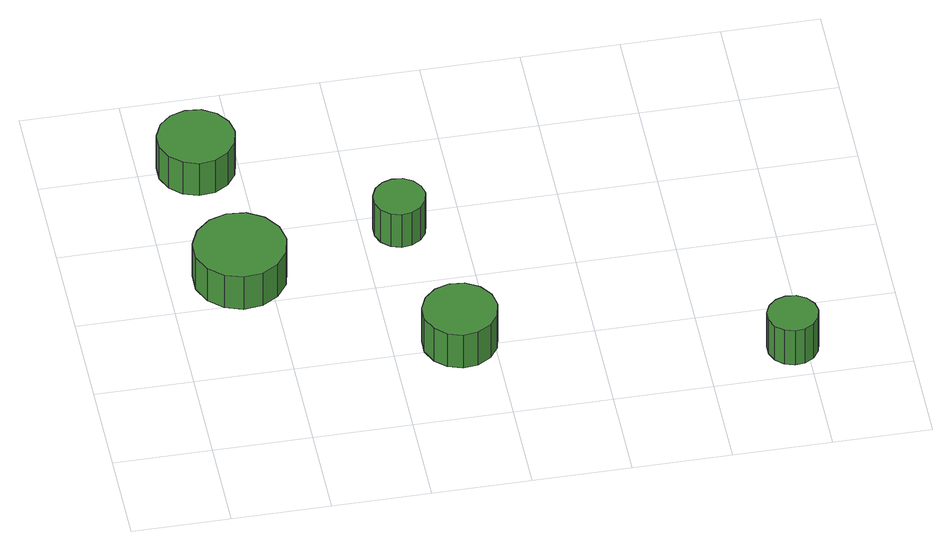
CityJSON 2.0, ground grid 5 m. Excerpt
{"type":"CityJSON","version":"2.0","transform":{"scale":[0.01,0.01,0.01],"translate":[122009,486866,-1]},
"CityObjects":{
"tree1":{"type":"SolitaryVegetationObject","attributes":{"function":"something"},"geometry":[{"type":"MultiSurface","lod":"1","boundaries":[[[0,1,2,3,4,5,6,7,8,9,10,11,12,13,14]],[[15,16,17,18,19,20,21,22,23,24,25,26,27,28,29]],[[0,29,28,1]],[[1,28,27,2]],[[2,27,26,3]],[[3,26,25,4]],[[4,25,24,5]],[[5,24,23,6]],[[6,23,22,7]],[[7,22,21,8]],[[8,21,20,9]],[[9,20,19,10]],[[10,19,18,11]],[[11,18,17,12]],[[12,17,16,13]],[[13,16,15,14]],[[14,15,29,0]]]}]},
"tree2":{"type":"SolitaryVegetationObject","attributes":{"function":"something"},"geometry":[{"type":"MultiSurface","lod":"1","boundaries":[[[30,31,32,33,34,35,36,37,38,39,40,41,42,43,44]],[[45,46,47,48,49,50,51,52,53,54,55,56,57,58,59]],[[30,59,58,31]],[[31,58,57,32]],[[32,57,56,33]],[[33,56,55,34]],[[34,55,54,35]],[[35,54,53,36]],[[36,53,52,37]],[[37,52,51,38]],[[38,51,50,39]],[[39,50,49,40]],[[40,49,48,41]],[[41,48,47,42]],[[42,47,46,43]],[[43,46,45,44]],[[44,45,59,30]]]}]},
"tree3":{"type":"SolitaryVegetationObject","attributes":{"function":"something"},"geometry":[{"type":"MultiSurface","lod":"1","boundaries":[[[60,61,62,63,64,65,66,67,68,69,70,71,72,73,74]],[[75,76,77,78,79,80,81,82,83,84,85,86,87,88,89]],[[60,89,88,61]],[[61,88,87,62]],[[62,87,86,63]],[[63,86,85,64]],[[64,85,84,65]],[[65,84,83,66]],[[66,83,82,67]],[[67,82,81,68]],[[68,81,80,69]],[[69,80,79,70]],[[70,79,78,71]],[[71,78,77,72]],[[72,77,76,73]],[[73,76,75,74]],[[74,75,89,60]]]}]},
"tree4":{"type":"SolitaryVegetationObject","attributes":{"function":"something"},"geometry":[{"type":"MultiSurface","lod":"1","boundaries":[[[90,91,92,93,94,95,96,97,98,99,100,101,102,103,104]],[[105,106,107,108,109,110,111,112,113,114,115,116,117,118,119]],[[90,119,118,91]],[[91,118,117,92]],[[92,117,116,93]],[[93,116,115,94]],[[94,115,114,95]],[[95,114,113,96]],[[96,113,112,97]],[[97,112,111,98]],[[98,111,110,99]],[[99,110,109,100]],[[100,109,108,101]],[[101,108,107,102]],[[102,107,106,103]],[[103,106,105,104]],[[104,105,119,90]]]}]},
"tree5":{"type":"SolitaryVegetationObject","attributes":{"function":"something"},"geometry":[{"type":"MultiSurface","lod":"1","boundaries":[[[120,121,122,123,124,125,126,127,128,129,130,131,132,133,134]],[[135,136,137,138,139,140,141,142,143,144,145,146,147,148,149]],[[120,149,148,121]],[[121,148,147,122]],[[122,147,146,123]],[[123,146,145,124]],[[124,145,144,125]],[[125,144,143,126]],[[126,143,142,127]],[[127,142,141,128]],[[128,141,140,129]],[[129,140,139,130]],[[130,139,138,131]],[[131,138,137,132]],[[132,137,136,133]],[[133,136,135,134]],[[134,135,149,120]]]}]}
},
"vertices":[
[592,1193,316],[571,1288,316],[514,1367,316],[430,1415,316],[334,1425,316],[242,1395,316],[169,1330,316],[130,1242,316],[130,1145,316],[169,1056,316],[242,991,316],[334,961,316],[430,971,316],[514,1020,316],[571,1098,316],[571,1098,101],[514,1020,101],[430,971,101],[334,961,101],[242,991,101],[169,1056,101],[130,1145,101],[130,1242,101],[169,1330,101],[242,1395,101],[334,1425,101],[430,1415,101],[514,1367,101],[571,1288,101],[592,1193,101],
[484,1995,319],[467,2074,319],[419,2140,319],[349,2181,319],[268,2189,319],[191,2164,319],[131,2110,319],[98,2035,319],[98,1954,319],[131,1880,319],[191,1826,319],[268,1800,319],[349,1809,319],[419,1850,319],[467,1915,319],[467,1915,105],[419,1850,105],[349,1809,105],[268,1800,105],[191,1826,105],[131,1880,105],[98,1954,105],[98,2035,105],[131,2110,105],[191,2164,105],[268,2189,105],[349,2181,105],[419,2140,105],[467,2074,105],[484,1995,105],
[1524,541,316],[1507,618,316],[1461,682,316],[1393,721,316],[1315,729,316],[1240,705,316],[1182,652,316],[1150,581,316],[1150,502,316],[1182,430,316],[1240,378,316],[1315,353,316],[1393,362,316],[1461,401,316],[1507,464,316],[1507,464,97],[1461,401,97],[1393,362,97],[1315,353,97],[1240,378,97],[1182,430,97],[1150,502,97],[1150,581,97],[1182,652,97],[1240,705,97],[1315,729,97],[1393,721,97],[1461,682,97],[1507,618,97],[1524,541,97],
[1322,1388,319],[1310,1441,319],[1278,1485,319],[1231,1513,319],[1177,1518,319],[1125,1502,319],[1084,1465,319],[1062,1415,319],[1062,1361,319],[1084,1311,319],[1125,1274,319],[1177,1257,319],[1231,1263,319],[1278,1290,319],[1310,1335,319],[1310,1335,101],[1278,1290,101],[1231,1263,101],[1177,1257,101],[1125,1274,101],[1084,1311,101],[1062,1361,101],[1062,1415,101],[1084,1465,101],[1125,1502,101],[1177,1518,101],[1231,1513,101],[1278,1485,101],[1310,1441,101],[1322,1388,101],
[3062,208,320],[3051,260,320],[3019,304,320],[2973,330,320],[2920,336,320],[2869,320,320],[2829,284,320],[2807,235,320],[2807,181,320],[2829,132,320],[2869,96,320],[2920,80,320],[2973,85,320],[3019,112,320],[3051,156,320],[3051,156,94],[3019,112,94],[2973,85,94],[2920,80,94],[2869,96,94],[2829,132,94],[2807,181,94],[2807,235,94],[2829,284,94],[2869,320,94],[2920,336,94],[2973,330,94],[3019,304,94],[3051,260,94],[3062,208,94]
]}
